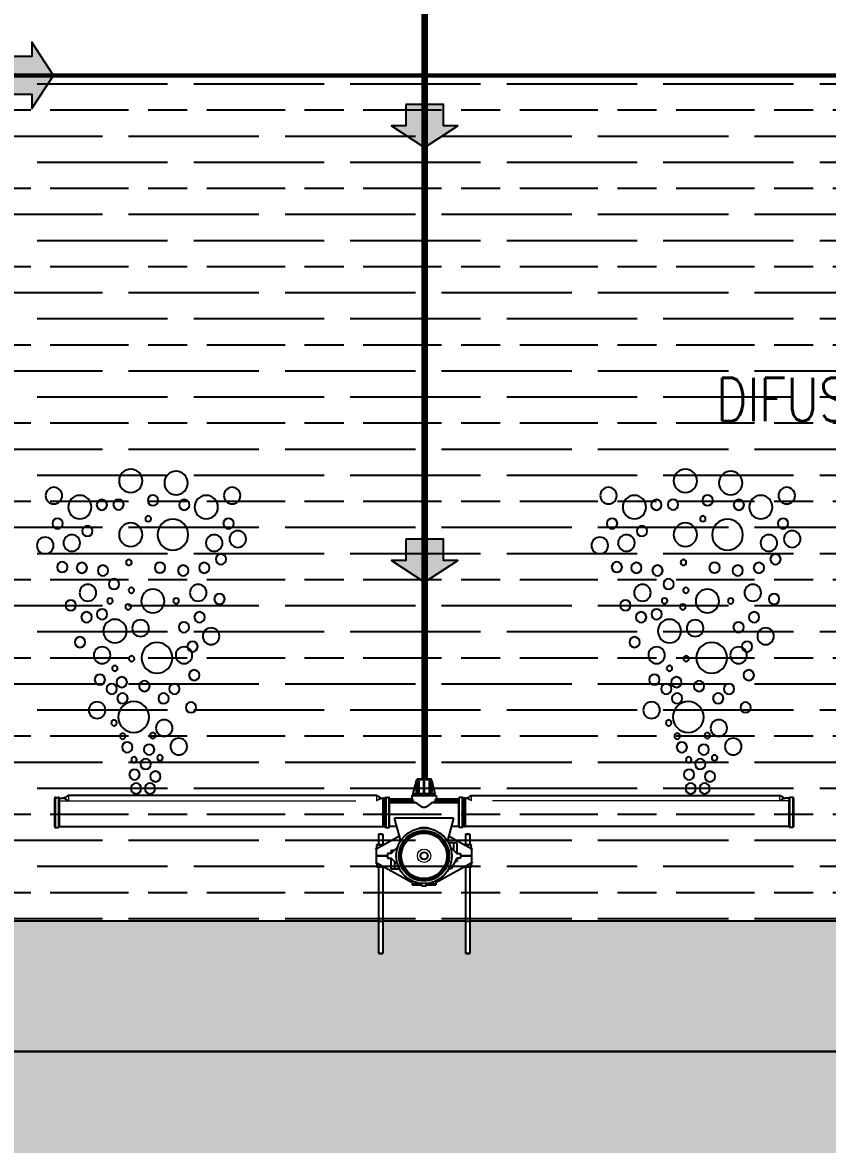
# Model space of a CAD drawing. Header units: millimetres. Extents: x 6561.5 to 6624.8, y 613.4 to 641.4.
# Drawn here: x 6611.604 to 6613.456, y 617.925 to 620.507 of the extents above; entities that cross this region are included whole.
import ezdxf

# ---------------------------------------------------------------- set-up
doc = ezdxf.new("R2010")
doc.units = ezdxf.units.MM
doc.linetypes.add('HIDDEN', pattern=[0.375, 0.25, -0.125])
for name, color, linetype in [('01-Dimensiones', 6, 'Continuous'), ('01-HATCH', 8, 'Continuous'), ('HATCH', 7, 'Continuous'), ('HATCH AMBIENTE', 70, 'Continuous'), ('INSTALACION HIDROSANITARIA', 2, 'Continuous'), ('SectionCutEdges', 7, 'Continuous')]:
    doc.layers.add(name, color=color, linetype=linetype)
for name, color, linetype, lineweight in [('01-Textos', 4, 'Continuous', 25), ('MD_Visible', 7, 'Continuous', 25), ('MD_Visible Narrow', 252, 'Continuous', 9)]:
    doc.layers.add(name, color=color, linetype=linetype, lineweight=lineweight)
doc.styles.add('Tex40', font='romans.shx', dxfattribs={"width": 0.8, "height": 0.08})

# ---------------------------------------------------------------- blocks, each defined once
blk = doc.blocks.new('A$C3ce70470')
at = {"color": 114}
for centre, radius in [((0.1824, 0.8101), 0.0305), ((0.3006, 0.8157), 0.0305), ((0.0362, 0.7772), 0.0217), ((0.501, 0.7772), 0.0217), ((0.1038, 0.7472), 0.0305), ((0.1611, 0.7531), 0.0136), ((0.2427, 0.7648), 0.0136), ((0.3326, 0.7538), 0.0136), ((0.3761, 0.7531), 0.0136), ((0.4334, 0.7472), 0.0305), ((0.0457, 0.7043), 0.0136), ((0.1908, 0.6753), 0.0402), ((0.255, 0.717), 0.00734), ((0.3006, 0.6753), 0.0305), ((0.4915, 0.7043), 0.0136), ((0.0217, 0.664), 0.0217), ((0.0828, 0.6536), 0.0217), ((0.4137, 0.6848), 0.0136), ((0.4543, 0.6536), 0.0217), ((0.5237, 0.6471), 0.0217), ((0.0655, 0.6111), 0.0136), ((0.1089, 0.5888), 0.0136), ((0.1639, 0.5818), 0.0136), ((0.2245, 0.5893), 0.0136), ((0.3055, 0.6029), 0.00734), ((0.3732, 0.5818), 0.0136), ((0.4282, 0.5888), 0.0136), ((0.4792, 0.5908), 0.0136), ((0.3443, 0.5465), 0.0136), ((0.1247, 0.5238), 0.0217), ((0.243, 0.5023), 0.0305), ((0.2991, 0.5302), 0.00734), ((0.4125, 0.5238), 0.0217), ((0.0693, 0.5076), 0.0136), ((0.1823, 0.5024), 0.00734), ((0.3549, 0.5024), 0.00734), ((0.457, 0.4911), 0.0136), ((0.1213, 0.4601), 0.0136), ((0.3073, 0.4868), 0.00734), ((0.3755, 0.4679), 0.0136), ((0.4159, 0.4601), 0.0136), ((0.1619, 0.4339), 0.0136), ((0.2751, 0.4315), 0.0217), ((0.342, 0.4239), 0.0305), ((0.0912, 0.4106), 0.0217), ((0.1396, 0.3835), 0.0136), ((0.1618, 0.361), 0.0217), ((0.2321, 0.3542), 0.0402), ((0.3754, 0.361), 0.0217), ((0.433, 0.3951), 0.0136), ((0.2984, 0.352), 0.00734), ((0.1352, 0.309), 0.0136), ((0.3421, 0.3268), 0.00734), ((0.2649, 0.2804), 0.0136), ((0.324, 0.2907), 0.0136), ((0.3812, 0.2972), 0.0136), ((0.1868, 0.2732), 0.0136), ((0.3503, 0.2732), 0.0136), ((0.1435, 0.2249), 0.0136), ((0.215, 0.2485), 0.0136), ((0.293, 0.1997), 0.0402), ((0.3221, 0.2485), 0.0136), ((0.3885, 0.2177), 0.0217), ((0.2133, 0.1711), 0.0217), ((0.3442, 0.1845), 0.00734), ((0.2431, 0.1515), 0.00734), ((0.3217, 0.1497), 0.00734), ((0.1756, 0.1229), 0.0217), ((0.2527, 0.1148), 0.0136), ((0.3098, 0.1211), 0.0136), ((0.2245, 0.0938), 0.00734), ((0.2617, 0.0771), 0.0136), ((0.2921, 0.0884), 0.00734), ((0.2909, 0.0498), 0.0136), ((0.2364, 0.0448), 0.0136), ((0.2505, 0.0136), 0.0136), ((0.2867, 0.0136), 0.0136)]:
    blk.add_circle(centre, radius, dxfattribs=at)
blk = doc.blocks.new('AR®+MG®2000-LV')
blk.add_wipeout([(1149.3, 140.3), (1961.8, 146.1), (1974.2, 181.9), (2021.4, 182.7), (2033.3, 141.3), (2848.6, 140.8), (2848.6, 62.1), (2108.6, 63.2), (2108.5, 27.4), (2110.7, 27.3), (2110.2, -26.1), (2104.9, -25.8), (2105.2, -227.8), (2093.4, -225.9), (2092, -27.5), (2025.4, -69.9), (1971.9, -68.7), (1905.6, -26.9), (1904.5, -227.1), (1893.1, -226.3), (1893.3, -27.6), (1889.3, -27.1), (1888.1, -19.7), (1885.8, -15.1), (1888.6, 25.6), (1892.5, 26.2), (1892.5, 51.7), (1904, 50.8), (1906.6, 35.5), (1906.1, 26.7), (1940.4, 45.5), (1934.6, 67), (1921.3, 67.1), (1919.8, 64.3), (1905.7, 64.9), (1898.1, 66.5), (1149.1, 63.7)])
at = {"layer": 'MD_Visible', "extrusion": (0, 1, 0)}
for p, q in [((1981.5, 171.7), (1974, 143.6)), ((1980.6, 143.6), (1985.9, 171.7)), ((1981.5, 171.6), (1981.5, 174.5)), ((1981.5, 171.7), (1981.5, 148.3)), ((1987.4, 171.7), (1982, 143.6)), ((1983.5, 176.5), (2014.5, 176.5)), ((1987.4, 171.7), (1987.4, 143.5)), ((1988.7, 176.5), (1988.7, 176.6)), ((1988.7, 176.6), (1988.7, 176.6)), ((1988.9, 176.6), (1988.7, 176.6)), ((1988.9, 176.5), (1988.9, 176.6)), ((2009.1, 176.6), (1988.9, 176.6)), ((1998, 143.6), (1998, 171.7)), ((2000, 171.7), (2000, 143.6)), ((2009.1, 176.5), (2009.1, 176.6)), ((2009.3, 176.5), (2009.3, 176.6)), ((2016, 143.6), (2010.6, 171.7)), ((2010.6, 143.5), (2010.6, 171.7)), ((2012.1, 171.7), (2017.4, 143.6)), ((2016.5, 171.6), (2016.5, 174.5)), ((2024, 143.6), (2016.5, 171.7)), ((2016.5, 148.3), (2016.5, 171.7)), ((1149.4, 133), (1149.4, 67)), ((1150.9, 134.5), (1156.9, 134.5)), ((1159.4, 133.5), (1158.4, 134.1)), ((1159.4, 66.5), (1159.4, 133.5)), ((1159.4, 132.5), (1167.6, 132.5)), ((1178.4, 137.8), (1173.2, 134.2)), ((1889.8, 138.5), (1180.7, 138.5)), ((1892, 137.8), (1897.2, 134.2)), ((1902.9, 132.5), (1903, 132.5)), ((1907.2, 132.5), (1909, 132.5)), ((1909, 133.5), (1910, 134.1)), ((1909, 66.5), (1909, 133.5)), ((1911.5, 134.5), (1917.5, 134.5)), ((1919, 67), (1919, 133)), ((1970.6, 131.5), (1919, 131.5)), ((1971, 138.5), (1970.6, 131.5)), ((2027, 138.5), (1971, 138.5)), ((1974, 143.6), (1974, 143.5)), ((1974, 143.6), (1974, 143.5)), ((1974, 138.5), (1974, 143.5)), ((1980.6, 143.5), (1974, 143.5)), ((1980.6, 143.5), (1980.6, 143.6)), ((1982, 143.6), (1982, 143.5)), ((1998, 143.5), (1982, 143.5)), ((1998, 143.5), (1998, 143.6)), ((2000, 143.6), (2000, 143.5)), ((2016, 143.5), (2000, 143.5)), ((2016, 143.5), (2016, 143.6)), ((2017.4, 143.6), (2017.4, 143.5)), ((2024, 143.5), (2017.4, 143.5)), ((2024, 143.5), (2024, 143.6)), ((2024, 143.5), (2024, 143.6)), ((2024, 138.5), (2024, 143.5)), ((2027, 138.5), (2027.4, 131.5)), ((2079, 131.5), (2027.4, 131.5)), ((2079, 133), (2079, 67)), ((2086.5, 134.5), (2080.5, 134.5)), ((2089, 133.5), (2088, 134.1)), ((2089, 133.5), (2089, 66.5)), ((2090.8, 132.5), (2089, 132.5)), ((2095.1, 132.5), (2095, 132.5)), ((2106, 137.8), (2100.8, 134.2)), ((2108.2, 138.5), (2817.3, 138.5)), ((2819.6, 137.8), (2824.8, 134.2)), ((2838.6, 132.5), (2830.4, 132.5)), ((2838.6, 133.5), (2839.6, 134.1)), ((2838.6, 133.5), (2838.6, 66.5)), ((2847.1, 134.5), (2841.1, 134.5)), ((2848.6, 67), (2848.6, 133)), ((1973.9, 128.5), (1919, 128.5)), ((1919, 125.7), (1973.7, 125.7)), ((1919, 122), (1979, 122)), ((1979, 123.8), (1979, 122)), ((2019, 122), (2019, 123.8)), ((2019, 122), (2079, 122)), ((2079, 128.5), (2024.1, 128.5)), ((2024.3, 125.7), (2079, 125.7)), ((1931.3, 86.6), (1945.2, 34.7)), ((1931.3, 86.6), (2066.7, 86.6)), ((2052.8, 34.7), (2066.7, 86.6)), ((1150.9, 65.5), (1156.9, 65.5)), ((1159.4, 66.5), (1158.4, 65.9)), ((1159.4, 67.5), (1903, 67.5)), ((1907.2, 67.5), (1909, 67.5)), ((1909, 66.5), (1910, 65.9)), ((1911.5, 65.5), (1917.5, 65.5)), ((1936.2, 68.5), (1919, 68.5)), ((1987.9, 63), (1987.9, 63.5)), ((1990.3, 63.4), (1990.3, 63.9)), ((1990.5, 63.4), (1990.5, 63.9)), ((1990.9, 63.5), (1990.9, 64)), ((1992.4, 63.7), (1992.4, 64.2)), ((1992.7, 63.7), (1992.7, 64.2)), ((1993.1, 63.7), (1993.1, 64.2)), ((1993.5, 63.8), (1993.5, 64.3)), ((1994.9, 63.9), (1994.9, 64.4)), ((1995.3, 63.9), (1995.3, 64.4)), ((1995.8, 63.9), (1995.8, 64.4)), ((1996.3, 63.9), (1996.3, 64.4)), ((1998.5, 64), (1998.5, 64.5)), ((1998.7, 64.5), (1998.7, 64.5)), ((1998.9, 64), (1998.9, 64.5)), ((1999.1, 64), (1999.1, 64.5)), ((1999.3, 64.5), (1999.3, 64.5)), ((2000.4, 64), (2000.4, 64.5)), ((2001, 64), (2001, 64.5)), ((2001.7, 63.9), (2001.7, 64.4)), ((2001.9, 63.9), (2001.9, 64.4)), ((2004.2, 63.8), (2004.2, 64.3)), ((2004.5, 63.8), (2004.5, 64.3)), ((2004.8, 63.7), (2004.8, 64.2)), ((2007.1, 63.5), (2007.1, 64)), ((2007.4, 63.4), (2007.4, 63.9)), ((2007.8, 63.4), (2007.8, 63.9)), ((2009.2, 63.2), (2009.2, 63.7)), ((2010.1, 63), (2010.1, 63.5)), ((2079, 68.5), (2061.8, 68.5)), ((2086.5, 65.5), (2080.5, 65.5)), ((2089, 66.5), (2088, 65.9)), ((2090.8, 67.5), (2089, 67.5)), ((2838.6, 67.5), (2095, 67.5)), ((2838.6, 66.5), (2839.6, 65.9)), ((2847.1, 65.5), (2841.1, 65.5)), ((1888.8, 15), (1942.5, 45.1)), ((1894.8, 50), (1894, 49.6)), ((1894, 49.6), (1894, 25)), ((1904, 49.6), (1894, 49.6)), ((1894.8, 50), (1903.2, 50)), ((1903.2, 50), (1904, 49.6)), ((1904, 49.6), (1904, 25)), ((1923.5, 30), (1931.5, 30)), ((1923.5, 30), (1923.5, 5)), ((1931.5, 30), (1942.5, 30)), ((1931.5, 30), (1931.5, 13.2)), ((2055.5, 45.1), (2109.3, 15)), ((2094.8, 50), (2094, 49.6)), ((2094, 49.6), (2094, 25)), ((2104, 49.6), (2094, 49.6)), ((2094.8, 50), (2103.2, 50)), ((2103.2, 50), (2104, 49.6)), ((2104, 49.6), (2104, 25)), ((1888, 15), (1888, 17)), ((1888, 17), (1892.3, 17)), ((1888.8, 15), (1888, 15)), ((1888.8, 0), (1888.8, 15)), ((1888.8, 0), (1915, 0)), ((1888.8, -15), (1888.8, 0)), ((1915, 0), (1888.8, 0)), ((1890.5, 25), (1894.8, 25)), ((1890.5, 17.8), (1890.5, 24.2)), ((1894.8, 25), (1903.3, 25)), ((1899, 20.7), (1899, 24.2)), ((1903.3, 25), (1906.6, 25)), ((1915, 5), (1915, -5)), ((1923.5, 5), (1915, 5)), ((1938.2, 20), (1923.5, 5)), ((2074.5, 5), (2059.8, 20)), ((2067.6, 12), (2075, 12)), ((2074.5, 5), (2083, 5)), ((2075, 5), (2075, 12)), ((2083, 5), (2083, -5)), ((2083, 0), (2109.3, 0)), ((2109.3, 0), (2083, 0)), ((2091.4, 25), (2094.8, 25)), ((2094.8, 25), (2103.3, 25)), ((2099, 20.7), (2099, 24.2)), ((2103.3, 25), (2107.5, 25)), ((2105.7, 17), (2110, 17)), ((2107.5, 17.8), (2107.5, 24.2)), ((2109.3, 15), (2109.3, 0)), ((2110, 15), (2109.3, 15)), ((2109.3, 0), (2109.3, -15)), ((2110, 15), (2110, 17)), ((1888, -15), (1888, -17)), ((1888, -15), (1888.8, -15)), ((1892.3, -17), (1888, -17)), ((1966.2, -58.4), (1888.8, -15)), ((1890.5, -17.8), (1890.5, -24.2)), ((1894.8, -25), (1890.5, -25)), ((1894, -25), (1894, -224.5)), ((1903.3, -25), (1894.8, -25)), ((1899, -20.7), (1899, -24.2)), ((1906.6, -25), (1903.3, -25)), ((1904, -25), (1904, -224.5)), ((1915, -5), (1923.5, -5)), ((1923, -5), (1923, -12)), ((1927.1, -12), (1923, -12)), ((1923.5, -5), (1936.5, -30)), ((2109.3, -15), (2031.8, -58.4)), ((2059.8, -20), (2074.5, -5)), ((2066.5, -30), (2066.5, -13.2)), ((2083, -5), (2074.5, -5)), ((2074.5, -30), (2074.5, -5)), ((2094.8, -25), (2091.4, -25)), ((2094, -25), (2094, -224.5)), ((2103.3, -25), (2094.8, -25)), ((2099, -20.7), (2099, -24.2)), ((2107.5, -25), (2103.3, -25)), ((2104, -25), (2104, -224.5)), ((2110, -17), (2105.7, -17)), ((2107.5, -17.8), (2107.5, -24.2)), ((2109.3, -15), (2110, -15)), ((2110, -15), (2110, -17)), ((1936.5, -30), (1942.5, -30)), ((2066.5, -30), (2055.5, -30)), ((2074.5, -30), (2066.5, -30)), ((1971.9, -61.3), (1971.9, -67)), ((1976.1, -67), (1971.9, -67)), ((1976.1, -63), (1976.1, -67)), ((1994, -67), (1976.1, -67)), ((1994, -70), (1994, -63.8)), ((1994, -70), (2004, -70)), ((2004, -70), (2004, -63.8)), ((2021.9, -67), (2004, -67)), ((2021.9, -63), (2021.9, -67)), ((2026.1, -67), (2021.9, -67)), ((2026.1, -61.3), (2026.1, -67)), ((1904, -150), (1894, -150)), ((2104, -150), (2094, -150)), ((1894.8, -225), (1894, -224.5)), ((1894, -224.5), (1904, -224.5)), ((1903.2, -225), (1894.8, -225)), ((1903.2, -225), (1904, -224.5)), ((2094.8, -225), (2094, -224.5)), ((2094, -224.5), (2104, -224.5)), ((2103.2, -225), (2094.8, -225)), ((2103.2, -225), (2104, -224.5))]:
    blk.add_line(p, q, dxfattribs=at)
at = {"layer": 'MD_Visible', "extrusion": (2.22045e-16, 0, -1)}
for radius in [64, 58, 57, 52.5, 8.5]:
    blk.add_circle((-1999, 0), radius, dxfattribs=at)
for centre, radius, start, end in [((-1983.5, 174.5), 2, 0, 90), ((-2014.5, 174.5), 2, 90, 180), ((-1150.9, 133), 1.5, 0, 90), ((-1156.9, 131.5), 3, 90, 120), ((-1167.6, 142.5), 10, 235.6988, 270), ((-1180.7, 134.5), 4, 55.6988, 90), ((-1889.8, 134.5), 4, 90, 124.3012), ((-1903, 135.5), 3, 243.0674, 270), ((-1905.1, 131.4), 1.61, 63.0674, 116.9326), ((-1907.2, 135.5), 3, 270, 296.9326), ((-1911.5, 131.5), 3, 60, 90), ((-1917.5, 133), 1.5, 90, 180), ((-2080.5, 133), 1.5, 0, 90), ((-2086.5, 131.5), 3, 90, 120), ((-2090.8, 135.5), 3, 243.0674, 270), ((-2092.9, 131.4), 1.61, 63.0674, 116.9326), ((-2095, 135.5), 3, 270, 296.9326), ((-2095.1, 142.5), 10, 235.6988, 270), ((-2108.2, 134.5), 4, 55.6988, 90), ((-2817.3, 134.5), 4, 90, 124.3012), ((-2841.1, 131.5), 3, 60, 90), ((-2847.1, 133), 1.5, 90, 180), ((-1150.9, 67), 1.5, 270, 0), ((-1156.9, 68.5), 3, 240, 270), ((-1903, 64.5), 3, 90, 116.9326), ((-1905.1, 68.6), 1.61, 243.0674, 296.9326), ((-1907.2, 64.5), 3, 63.0674, 90), ((-1911.5, 68.5), 3, 270, 300), ((-1917.5, 67), 1.5, 180, 270), ((-1999, 0), 64.5, 82.4505, 82.782), ((-1999, 0), 64.5, 82.782, 84.0879), ((-1999, 0), 64.5, 84.0879, 84.4183), ((-1999, 0), 64.5, 84.7622, 85.0922), ((-1999, 0), 64.5, 85.0922, 86.3932), ((-1999, 0), 64.5, 86.3932, 86.7225), ((-1999, 0), 64.5, 87.1227, 87.6064), ((-1999, 0), 64.5, 89.5769, 89.876), ((-1999, 0), 64.5, 90.0507, 91.2279), ((-1999, 0), 64.5, 91.7419, 92.4327), ((-1999, 0), 64.5, 92.4327, 92.5325), ((-1999, 0), 64.5, 94.8707, 95.1758), ((-1999, 0), 64.5, 97.2206, 97.525), ((-1999, 0), 64.5, 97.837, 99.0732), ((-2080.5, 67), 1.5, 270, 0), ((-2086.5, 68.5), 3, 240, 270), ((-2090.8, 64.5), 3, 90, 116.9326), ((-2092.9, 68.6), 1.61, 243.0674, 296.9326), ((-2095, 64.5), 3, 63.0674, 90), ((-2841.1, 68.5), 3, 270, 300), ((-2847.1, 67), 1.5, 180, 270), ((-1999, 0), 67, 293.8783, 299.2771), ((-1999, 0), 67, 274.2798, 289.9666), ((-1999, 0), 67, 250.0334, 265.7202), ((-1999, 0), 67, 240.7229, 246.1217)]:
    blk.add_arc(centre, radius, start, end, dxfattribs=at)
at = {"layer": 'MD_Visible'}
for centre in [(1902.9, 142.5), (2830.4, 142.5)]:
    blk.add_arc(centre, 10, 235.6988, 270, dxfattribs=at)
for major_axis, ratio, start_param, end_param in [((-12.8, -65.6), 0.181866, 6.261507, 6.375855), ((0, -65.6), 0.266667, 6.226011, 6.340359), ((-12.8, 65.6), 0.181866, 3.048923, 3.163271), ((18.3, 93.7), 0.181866, 3.137078, 3.217099), ((0, 93.8), 0.266667, 3.101582, 3.181603), ((-18.3, 93.7), 0.181866, 3.066086, 3.146108)]:
    blk.add_ellipse((1999, 237.2), major_axis=major_axis, ratio=ratio, start_param=start_param, end_param=end_param, dxfattribs=at)
at = {"layer": 'MD_Visible', "extrusion": (2.22045e-16, 0, -1)}
blk.add_ellipse((1999, 0), major_axis=(-64.5, 0), ratio=1, start_param=1.592227, end_param=1.601199, dxfattribs=at)
at = {"layer": 'MD_Visible'}
for points, knots in [([(2009.1, 176.6), (2009.1, 176.6), (2009.2, 176.6), (2009.3, 176.6), (2009.3, 176.6), (2009.3, 176.6)], [1.825807, 1.825807, 1.825807, 1.825807, 2, 3, 3.44053, 3.44053, 3.44053, 3.44053]), ([(1970.6, 131.5), (1970.6, 131.5), (1970.7, 131.5), (1970.9, 131.3), (1971, 131.1), (1971.4, 130.8), (1971.7, 130.5), (1972.2, 130), (1972.6, 129.7), (1973.2, 129.1), (1973.5, 128.8), (1973.9, 128.5)], [149.948227, 149.948227, 149.948227, 149.948227, 152.865531, 152.865531, 155.782836, 155.782836, 158.70014, 158.70014, 161.617445, 161.617445, 163.955098, 163.955098, 163.955098, 163.955098]), ([(2024.1, 128.5), (2024.5, 128.8), (2024.8, 129.1), (2025.5, 129.7), (2025.8, 130), (2026.4, 130.5), (2026.6, 130.8), (2027, 131.1), (2027.1, 131.3), (2027.3, 131.5), (2027.4, 131.5), (2027.4, 131.5)], [35.975871, 35.975871, 35.975871, 35.975871, 38.313524, 38.313524, 41.230828, 41.230828, 44.148133, 44.148133, 47.065438, 47.065438, 49.982742, 49.982742, 49.982742, 49.982742]), ([(1973.7, 125.7), (1974, 125.3), (1974.4, 125), (1975.2, 124.1), (1975.8, 123.5), (1976.6, 122.6), (1976.9, 122.3), (1977.1, 122)], [40.664894, 40.664894, 40.664894, 40.664894, 42.883621, 42.883621, 46.182361, 46.182361, 47.689612, 47.689612, 47.689612, 47.689612]), ([(1979, 123.8), (1979.6, 123.2), (1980.2, 122.7), (1981.6, 121.5), (1982.3, 120.9), (1983.8, 119.5), (1984.6, 118.9), (1986.2, 117.6), (1987.1, 116.9), (1988.7, 115.7), (1989.6, 115.1), (1991.3, 113.9), (1992.2, 113.4), (1993.5, 112.7), (1994, 112.5), (1994.9, 112.1), (1995.4, 111.9), (1996.4, 111.6), (1996.9, 111.5), (1997.9, 111.3), (1998.4, 111.3), (1999, 111.3), (1999.6, 111.3), (2000.1, 111.3), (2001.1, 111.5), (2001.6, 111.6), (2002.6, 111.9), (2003.1, 112.1), (2004, 112.5), (2004.5, 112.7), (2005.8, 113.4), (2006.7, 113.9), (2008.4, 115.1), (2009.3, 115.7), (2010.9, 116.9), (2011.8, 117.6), (2013.4, 118.9), (2014.2, 119.5), (2015.7, 120.9), (2016.4, 121.5), (2017.8, 122.7), (2018.4, 123.2), (2019, 123.8)], [173.632806, 173.632806, 173.632806, 173.632806, 176.617201, 176.617201, 179.94774, 179.94774, 183.278278, 183.278278, 186.608816, 186.608816, 189.939354, 189.939354, 193.269892, 193.269892, 194.935161, 194.935161, 196.600431, 196.600431, 198.2657, 198.2657, 199.930969, 199.930969, 199.930969, 201.596238, 201.596238, 203.261507, 203.261507, 204.926776, 204.926776, 206.592045, 206.592045, 209.922583, 209.922583, 213.253122, 213.253122, 216.58366, 216.58366, 219.914198, 219.914198, 223.244736, 223.244736, 226.229131, 226.229131, 226.229131, 226.229131]), ([(2020.9, 122), (2021.1, 122.3), (2021.4, 122.6), (2022.2, 123.5), (2022.8, 124.1), (2023.6, 125), (2024, 125.3), (2024.3, 125.7)], [5.090229, 5.090229, 5.090229, 5.090229, 6.59748, 6.59748, 9.89622, 9.89622, 12.114947, 12.114947, 12.114947, 12.114947]), ([(1987.9, 63.5), (1987.9, 63.5), (1987.9, 63.5), (1988, 63.6), (1988, 63.6), (1988.2, 63.6), (1988.3, 63.6), (1988.5, 63.6), (1988.5, 63.6), (1988.8, 63.7), (1988.9, 63.7), (1989.1, 63.7), (1989.1, 63.7), (1989.2, 63.7), (1989.2, 63.8), (1989.4, 63.8), (1989.5, 63.8), (1989.6, 63.8), (1989.7, 63.8), (1989.9, 63.9), (1990, 63.9), (1990.1, 63.9), (1990.2, 63.9), (1990.3, 63.9), (1990.3, 63.9), (1990.3, 63.9)], [-2.863832, -2.863832, -2.863832, -2.863832, -2.823461, -2.823461, -2.686301, -2.686301, -2.598518, -2.598518, -2.532324, -2.532324, -2.444091, -2.444091, -2.398917, -2.398917, -2.26407, -2.26407, -2.070171, -2.070171, -1.611931, -1.611931, -1.162555, -1.162555, -0.882415, -0.882415, -0.801856, -0.801856, -0.801856, -0.801856]), ([(1992.7, 64.2), (1992.8, 64.2), (1992.9, 64.2), (1993, 64.2), (1993.1, 64.2), (1993.1, 64.2)], [9.9690804, 9.9690804, 9.9690804, 9.9690804, 10.2292053, 10.2292053, 10.4149005, 10.4149005, 10.4149005, 10.4149005]), ([(1996.3, 64.4), (1996.3, 64.4), (1996.3, 64.4), (1996.4, 64.4), (1996.4, 64.4), (1996.4, 64.4)], [0, 0, 0, 0, 0.6597247, 0.6597247, 0.7057023, 0.7057023, 0.7057023, 0.7057023]), ([(1996.4, 64.4), (1996.4, 64.4), (1996.4, 64.4), (1996.5, 64.5), (1996.6, 64.5), (1996.7, 64.5)], [0.2989919, 0.2989919, 0.2989919, 0.2989919, 0.5590141, 0.5590141, 1.0409454, 1.0409454, 1.0409454, 1.0409454]), ([(1996.7, 64.5), (1996.7, 64.5), (1996.8, 64.5), (1996.8, 64.5), (1996.9, 64.5), (1997.1, 64.5), (1997.2, 64.5), (1997.3, 64.5)], [0.6231955, 0.6231955, 0.6231955, 0.6231955, 0.6692612, 0.6692612, 1.0040471, 1.0040471, 1.2353316, 1.2353316, 1.2353316, 1.2353316]), ([(1997.3, 64.5), (1997.4, 64.5), (1997.5, 64.5), (1997.7, 64.5), (1997.8, 64.5), (1998, 64.5), (1998.1, 64.5), (1998.1, 64.5)], [3.1708378, 3.1708378, 3.1708378, 3.1708378, 3.4364278, 3.4364278, 3.865836, 3.865836, 3.9864155, 3.9864155, 3.9864155, 3.9864155]), ([(1998.1, 64.5), (1998.2, 64.5), (1998.2, 64.5), (1998.4, 64.5), (1998.4, 64.5), (1998.5, 64.5)], [1.7771509, 1.7771509, 1.7771509, 1.7771509, 1.9148911, 1.9148911, 2.2147803, 2.2147803, 2.2147803, 2.2147803]), ([(1998.9, 64.5), (1998.9, 64.5), (1999, 64.5), (1999, 64.5), (1999, 64.5), (1999.1, 64.5)], [12.7352989, 12.7352989, 12.7352989, 12.7352989, 12.8745211, 12.8745211, 12.9315592, 12.9315592, 12.9315592, 12.9315592]), ([(2001.9, 64.4), (2001.9, 64.4), (2001.9, 64.4), (2001.9, 64.4), (2002, 64.4), (2002.2, 64.4), (2002.3, 64.4), (2002.4, 64.4), (2002.4, 64.4), (2002.5, 64.4), (2002.6, 64.4), (2002.9, 64.4), (2002.9, 64.4), (2003, 64.4), (2003.1, 64.4), (2003.1, 64.4), (2003.2, 64.4), (2003.4, 64.3), (2003.5, 64.3), (2003.6, 64.3), (2003.7, 64.3), (2003.9, 64.3), (2004, 64.3), (2004.1, 64.3), (2004.2, 64.3), (2004.2, 64.3), (2004.2, 64.3), (2004.2, 64.3)], [-3.196595, -3.196595, -3.196595, -3.196595, -2.885265, -2.885265, -2.432515, -2.432515, -2.201976, -2.201976, -2.125564, -2.125564, -2.049306, -2.049306, -2.029419, -2.029419, -2.004821, -2.004821, -1.925486, -1.925486, -1.791603, -1.791603, -1.452467, -1.452467, -1.086792, -1.086792, -0.83752, -0.83752, -0.762725, -0.762725, -0.762725, -0.762725]), ([(2004.9, 64.2), (2004.9, 64.2), (2004.9, 64.2), (2004.9, 64.2), (2005, 64.2), (2005.2, 64.2), (2005.3, 64.2), (2005.4, 64.2), (2005.5, 64.2), (2005.6, 64.2)], [0.155207, 0.155207, 0.155207, 0.155207, 0.322484, 0.322484, 0.644967, 0.644967, 0.968428, 0.968428, 1.176398, 1.176398, 1.176398, 1.176398]), ([(2005.6, 64.2), (2005.7, 64.2), (2005.8, 64.1), (2006, 64.1), (2006.1, 64.1), (2006.3, 64.1)], [3.403001, 3.403001, 3.403001, 3.403001, 3.7372465, 3.7372465, 4.0717077, 4.0717077, 4.0717077, 4.0717077]), ([(2006.3, 64.1), (2006.3, 64.1), (2006.4, 64.1), (2006.5, 64.1), (2006.6, 64), (2006.7, 64)], [1.4745231, 1.4745231, 1.4745231, 1.4745231, 1.6932789, 1.6932789, 1.9136082, 1.9136082, 1.9136082, 1.9136082]), ([(2006.7, 64), (2006.7, 64), (2006.8, 64), (2006.9, 64), (2007, 64), (2007.1, 64), (2007.1, 64), (2007.1, 64)], [2.3563726, 2.3563726, 2.3563726, 2.3563726, 2.5035342, 2.5035342, 2.91901, 2.91901, 3.3344859, 3.3344859, 3.3344859, 3.3344859]), ([(2009.2, 63.7), (2009.3, 63.7), (2009.4, 63.7), (2009.6, 63.6), (2009.7, 63.6), (2009.9, 63.6), (2010, 63.6), (2010, 63.6), (2010, 63.6), (2010, 63.6)], [1.477958, 1.477958, 1.477958, 1.477958, 1.807382, 1.807382, 2.171271, 2.171271, 2.52987, 2.52987, 2.532951, 2.532951, 2.532951, 2.532951])]:
    blk.add_open_spline(points, degree=3, knots=knots, dxfattribs=at)
for points, weights in [([(1973.9, 128.5), (1973.8, 127.1), (1973.7, 125.7)], [1, 1.0000041459, 1]), ([(2024.3, 125.7), (2024.2, 127.1), (2024.1, 128.5)], [1, 1.00000414571, 1]), ([(1890.5, 25), (1890.5, 25), (1890.5, 24.2)], [1, 1.0379548493, 1]), ([(1890.5, 24.2), (1892.8, 25), (1894.8, 25)], [1, 1.0379548493, 1]), ([(1890.5, 17.8), (1890.5, 17), (1890.5, 17)], [1, 1.0379548493, 1]), ([(1892.7, 17.2), (1891.6, 17.4), (1890.5, 17.8)], [1.01897036721, 1.01861145742, 1]), ([(1894.8, 25), (1896.7, 25), (1899, 24.2)], [1, 1.0379548493, 1]), ([(1899, 24.2), (1901.3, 25), (1903.3, 25)], [1, 1.0379548493, 1]), ([(1903.3, 25), (1904.6, 25), (1906, 24.7)], [1, 1.02525491479, 1.01690091094]), ([(2092, 24.7), (2093.4, 25), (2094.8, 25)], [1.01690091094, 1.02525491479, 1]), ([(2094.8, 25), (2096.7, 25), (2099, 24.2)], [1, 1.0379548493, 1]), ([(2099, 24.2), (2101.3, 25), (2103.3, 25)], [1, 1.0379548493, 1]), ([(2103.3, 25), (2105.2, 25), (2107.5, 24.2)], [1, 1.0379548493, 1]), ([(2107.5, 17.8), (2106.4, 17.4), (2105.3, 17.2)], [1, 1.01861145742, 1.01897036721]), ([(2107.5, 24.2), (2107.5, 25), (2107.5, 25)], [1, 1.0379548493, 1]), ([(2107.5, 17), (2107.5, 17), (2107.5, 17.8)], [1, 1.0379548493, 1]), ([(1890.5, -17), (1890.5, -17), (1890.5, -17.8)], [1, 1.0379548493, 1]), ([(1890.5, -17.8), (1891.6, -17.4), (1892.7, -17.2)], [1, 1.0186114574, 1.01897036721]), ([(1894.8, -25), (1892.8, -25), (1890.5, -24.2)], [1, 1.0379548493, 1]), ([(1890.5, -24.2), (1890.5, -25), (1890.5, -25)], [1, 1.0379548493, 1]), ([(1899, -24.2), (1896.7, -25), (1894.8, -25)], [1, 1.0379548493, 1]), ([(1903.3, -25), (1901.3, -25), (1899, -24.2)], [1, 1.0379548493, 1]), ([(1906, -24.7), (1904.6, -25), (1903.3, -25)], [1.01690091095, 1.02525491477, 1]), ([(2094.8, -25), (2093.4, -25), (2092, -24.7)], [1, 1.02525491477, 1.01690091095]), ([(2099, -24.2), (2096.7, -25), (2094.8, -25)], [1, 1.0379548493, 1]), ([(2103.3, -25), (2101.3, -25), (2099, -24.2)], [1, 1.0379548493, 1]), ([(2107.5, -24.2), (2105.2, -25), (2103.3, -25)], [1, 1.0379548493, 1]), ([(2105.3, -17.2), (2106.4, -17.4), (2107.5, -17.8)], [1.01897036721, 1.0186114574, 1]), ([(2107.5, -17.8), (2107.5, -17), (2107.5, -17)], [1, 1.0379548493, 1]), ([(2107.5, -25), (2107.5, -25), (2107.5, -24.2)], [1, 1.0379548493, 1])]:
    blk.add_rational_spline(points, weights, degree=2, dxfattribs=at)
for points in [[(1990.3, 63.9), (1990.4, 63.9), (1990.4, 63.9), (1990.5, 63.9)], [(1995.3, 64.4), (1995.5, 64.4), (1995.6, 64.4), (1995.8, 64.4)], [(2004.2, 64.3), (2004.3, 64.3), (2004.4, 64.3), (2004.5, 64.3)], [(2004.8, 64.2), (2004.8, 64.2), (2004.8, 64.2), (2004.9, 64.2)], [(2007.4, 63.9), (2007.6, 63.9), (2007.7, 63.9), (2007.8, 63.9)], [(2010, 63.6), (2010.1, 63.5), (2010.1, 63.5), (2010.1, 63.5)]]:
    blk.add_open_spline(points, degree=3, dxfattribs=at)
at = {"layer": 'MD_Visible Narrow', "extrusion": (0, 1, 0)}
for p, q in [((2016.3, 174.5), (1981.7, 174.5)), ((1988.7, 176.5), (1988.7, 176.6)), ((1150.9, 65.9), (1150.9, 134.1)), ((1156.9, 65.9), (1156.9, 134.1)), ((1158.4, 66.3), (1158.4, 133.7)), ((1841.8, 137.8), (1178.4, 137.8)), ((1180.5, 137.8), (1178.4, 137.8)), ((1180.7, 138.5), (1180.7, 137.9)), ((1180.7, 127.4), (1180.7, 137.3)), ((1889.8, 138.5), (1889.8, 137.9)), ((1889.8, 127.4), (1889.8, 137.3)), ((1892, 137.8), (1889.9, 137.8)), ((1903, 67.9), (1903, 132.1)), ((1904.4, 67.6), (1904.4, 132.4)), ((1905.8, 67.6), (1905.8, 132.4)), ((1907.2, 67.9), (1907.2, 132.1)), ((1910, 66.3), (1910, 133.7)), ((1911.5, 65.9), (1911.5, 134.1)), ((1917.5, 65.9), (1917.5, 134.1)), ((2080.5, 134.1), (2080.5, 65.9)), ((2086.5, 134.1), (2086.5, 65.9)), ((2088, 133.7), (2088, 66.3)), ((2090.8, 132.1), (2090.8, 67.9)), ((2092.2, 132.4), (2092.2, 67.6)), ((2093.6, 132.4), (2093.6, 67.6)), ((2095, 132.1), (2095, 67.9)), ((2108.1, 137.8), (2106, 137.8)), ((2108.2, 137.9), (2108.2, 138.5)), ((2108.2, 137.3), (2108.2, 127.4)), ((2156.2, 137.8), (2819.6, 137.8)), ((2817.3, 137.9), (2817.3, 138.5)), ((2817.3, 137.3), (2817.3, 127.4)), ((2819.6, 137.8), (2817.5, 137.8)), ((2839.6, 133.7), (2839.6, 66.3)), ((2841.1, 134.1), (2841.1, 65.9)), ((2847.1, 134.1), (2847.1, 65.9)), ((1159.4, 126.8), (1841.8, 126.8)), ((2838.6, 126.8), (2156.2, 126.8)), ((1996.4, 64), (1996.4, 64.4)), ((1996.7, 64), (1996.7, 64.4)), ((1997.3, 64), (1997.3, 64.5)), ((1998.1, 64), (1998.1, 64.5)), ((2004.9, 63.8), (2004.9, 64.2)), ((2005.6, 63.7), (2005.6, 64.1)), ((2006.3, 63.6), (2006.3, 64.1)), ((2006.7, 63.6), (2006.7, 64)), ((2010, 63.1), (2010, 63.5))]:
    blk.add_line(p, q, dxfattribs=at)
at = {"layer": 'MD_Visible Narrow', "extrusion": (2.22045e-16, 0, -1)}
for radius in [63.5, 55.8, 53.9, 15.4, 7.5]:
    blk.add_circle((-1999, 0), radius, dxfattribs=at)
at = {"layer": 'MD_Visible Narrow'}
for points, knots in [([(1167.6, 132.5), (1167.6, 132.5), (1167.7, 132.4), (1168.2, 132.2), (1168.5, 132.1), (1169.5, 131.7), (1170, 131.4), (1171.3, 130.9), (1172, 130.6), (1173.6, 129.9), (1174.5, 129.5), (1176.3, 128.7), (1177.2, 128.4), (1178.9, 127.6), (1179.8, 127.2), (1180.7, 126.8)], [-29.250316, -29.250316, -29.250316, -29.250316, -25.011394, -25.011394, -20.772481, -20.772481, -16.592399, -16.592399, -12.424378, -12.424378, -7.651276, -7.651276, -3.825635, -3.825635, 0.012627, 0.012627, 0.012627, 0.012627]), ([(1180.7, 126.8), (1180, 127.4), (1179.3, 127.9), (1178.1, 128.8), (1177.5, 129.3), (1176.4, 130.3), (1175.8, 130.8), (1174.9, 131.7), (1174.5, 132.1), (1174, 132.8), (1173.8, 133.2), (1173.4, 133.7), (1173.3, 133.9), (1173.2, 134.2), (1173.2, 134.2), (1173.2, 134.2)], [-0.012627, -0.012627, -0.012627, -0.012627, 3.825635, 3.825635, 7.651276, 7.651276, 12.424378, 12.424378, 16.592399, 16.592399, 20.772481, 20.772481, 25.011394, 25.011394, 29.250316, 29.250316, 29.250316, 29.250316]), ([(1897.2, 134.2), (1897.2, 134.2), (1897.2, 134.2), (1897.1, 133.9), (1897, 133.7), (1896.7, 133.2), (1896.5, 132.8), (1895.9, 132.1), (1895.5, 131.7), (1894.6, 130.8), (1894.1, 130.3), (1892.9, 129.3), (1892.3, 128.8), (1891.1, 127.9), (1890.5, 127.4), (1889.8, 126.8)], [29.2503, 29.2503, 29.2503, 29.2503, 33.489274, 33.489274, 37.72824, 37.72824, 41.908322, 41.908322, 46.074792, 46.074792, 50.848713, 50.848713, 54.674659, 54.674659, 58.513239, 58.513239, 58.513239, 58.513239]), ([(1889.8, 126.8), (1890.7, 127.2), (1891.6, 127.6), (1893.3, 128.4), (1894.1, 128.7), (1895.9, 129.5), (1896.8, 129.9), (1898.4, 130.6), (1899.2, 130.9), (1900.4, 131.4), (1901, 131.7), (1901.9, 132.1), (1902.3, 132.2), (1902.7, 132.4), (1902.9, 132.5), (1902.9, 132.5)], [-58.513239, -58.513239, -58.513239, -58.513239, -54.674659, -54.674659, -50.848713, -50.848713, -46.074792, -46.074792, -41.908322, -41.908322, -37.72824, -37.72824, -33.489274, -33.489274, -29.2503, -29.2503, -29.2503, -29.2503]), ([(2095.1, 132.5), (2095.1, 132.5), (2095.3, 132.4), (2095.8, 132.2), (2096.1, 132.1), (2097, 131.7), (2097.6, 131.4), (2098.9, 130.9), (2099.6, 130.6), (2101.2, 129.9), (2102.1, 129.5), (2103.9, 128.7), (2104.7, 128.4), (2106.5, 127.6), (2107.3, 127.2), (2108.2, 126.8)], [-29.2503, -29.2503, -29.2503, -29.2503, -25.011326, -25.011326, -20.77236, -20.77236, -16.592278, -16.592278, -12.425808, -12.425808, -7.651887, -7.651887, -3.82594, -3.82594, 0.012639, 0.012639, 0.012639, 0.012639]), ([(2108.2, 126.8), (2107.6, 127.4), (2106.9, 127.9), (2105.7, 128.8), (2105.1, 129.3), (2103.9, 130.3), (2103.4, 130.8), (2102.5, 131.7), (2102.1, 132.1), (2101.5, 132.8), (2101.3, 133.2), (2101, 133.7), (2100.9, 133.9), (2100.8, 134.2), (2100.8, 134.2), (2100.8, 134.2)], [-0.012639, -0.012639, -0.012639, -0.012639, 3.82594, 3.82594, 7.651887, 7.651887, 12.425808, 12.425808, 16.592278, 16.592278, 20.77236, 20.77236, 25.011326, 25.011326, 29.2503, 29.2503, 29.2503, 29.2503]), ([(2824.8, 134.2), (2824.8, 134.2), (2824.8, 134.2), (2824.7, 133.9), (2824.6, 133.7), (2824.2, 133.2), (2824, 132.8), (2823.5, 132.1), (2823.1, 131.7), (2822.2, 130.8), (2821.7, 130.3), (2820.5, 129.3), (2819.9, 128.8), (2818.7, 127.9), (2818, 127.4), (2817.3, 126.8)], [29.250316, 29.250316, 29.250316, 29.250316, 33.489238, 33.489238, 37.728151, 37.728151, 41.908233, 41.908233, 46.076254, 46.076254, 50.849355, 50.849355, 54.674996, 54.674996, 58.513258, 58.513258, 58.513258, 58.513258]), ([(2817.3, 126.8), (2818.2, 127.2), (2819.1, 127.6), (2820.8, 128.4), (2821.7, 128.7), (2823.5, 129.5), (2824.4, 129.9), (2826, 130.6), (2826.7, 130.9), (2828, 131.4), (2828.5, 131.7), (2829.5, 132.1), (2829.8, 132.2), (2830.3, 132.4), (2830.4, 132.5), (2830.4, 132.5)], [-58.513258, -58.513258, -58.513258, -58.513258, -54.674996, -54.674996, -50.849355, -50.849355, -46.076254, -46.076254, -41.908233, -41.908233, -37.728151, -37.728151, -33.489238, -33.489238, -29.250316, -29.250316, -29.250316, -29.250316])]:
    blk.add_open_spline(points, degree=3, knots=knots, dxfattribs=at)
at = {"layer": '01-Dimensiones', "xscale": 882.3138176212418, "yscale": 882.3138176212418, "zscale": 882.3138176212418}
for p in [(1132.7, 143), (2408.5, 143)]:
    blk.add_blockref('A$C3ce70470', p, dxfattribs=at)
blk = doc.blocks.new('DIRECCION DEL PROCESO')
at = {"layer": 'HATCH', "lineweight": 0}
blk.add_hatch(color=132, dxfattribs=at).paths.add_polyline_path([(0.163, 0.1422), (0.163, 0.2516), (0, 0), (0.163, -0.2516), (0.163, -0.1422), (0.3261, -0.1422), (0.3261, 0.1422)])
at = {"layer": 'INSTALACION HIDROSANITARIA', "color": 2}
blk.add_lwpolyline([(0.3261, 0.1422), (0.163, 0.1422), (0.163, 0.2516), (0, 0), (0.163, -0.2516), (0.163, -0.1422), (0.3261, -0.1422)], close=True, dxfattribs=at)
blk = doc.blocks.new('*U414')
at = {"layer": 'HATCH AMBIENTE', "color": 253, "xscale": -0.3035172526489677, "yscale": 0.3035172526489677, "zscale": 0.3035172526489677}
blk.add_blockref('DIRECCION DEL PROCESO', (0.0495, 0), dxfattribs=at)
blk = doc.blocks.new('*U415')
at = {"layer": '01-Dimensiones', "color": 0, "linetype": 'ByBlock', "lineweight": -2, "transparency": 16777216}
blk.add_blockref('*U414', (0, 0), dxfattribs=at)
blk = doc.blocks.new('*U361')
at = {"layer": '01-Dimensiones'}
blk.add_blockref('*U415', (0, 0), dxfattribs=at)
blk = doc.blocks.new('*U362')
at = {"color": 0, "linetype": 'ByBlock', "lineweight": -2, "transparency": 16777216}
for p in [(2, 0), (3, 0)]:
    blk.add_blockref('*U361', p, dxfattribs=at)

msp = doc.modelspace()

# ---------------------------------------------------------------- hatches: boundary and pattern name
at = {"layer": '01-HATCH'}
h = msp.add_hatch(dxfattribs=at)
h.set_pattern_fill('AR-CONC', color=256, scale=0.001, angle=180)
h.set_pattern_definition([(230.000002, (6062.88013, 443.35418), (-0.18218467, 0.01593908), [0.01905, -0.20955]), (175.000002, (6062.88013, 443.35418), (0.03524343, -0.191056844), [0.01524, -0.167640584]), (280.451447, (6062.86495, 443.3555), (-0.14694124, -0.17511776), [0.01619001, -0.178090245]), (226.184202, (6062.88013, 443.30338), (-0.27107904, 0.04204232), [0.028575, -0.314325]), (276.63556, (6062.85754, 443.30688), (-0.23740412, -0.24742613), [0.02428502, -0.26713561]), (171.184154, (6062.88013, 443.30338), (-0.23740412, -0.24742613), [0.02285997, -0.25145973]), (201.000002, (6062.85473, 443.31608), (-0.151614395, 0.102265192), [0.01905, -0.20955]), (146.000002, (6062.85473, 443.31608), (-0.06180202, -0.18418797), [0.01524, -0.16764]), (251.451447, (6062.8421, 443.3246), (-0.213416416, -0.08192278), [0.01619001, -0.17808994]), (217.500002, (6062.88013, 443.354176), (-0.0030886, -0.084555039), [0, -0.165608, 0, -0.17018, 0, -0.168275]), (187.500002, (6062.88013, 443.35418), (-0.066819658, -0.100180578), [0, -0.097028, 0, -0.161798, 0, -0.064135]), (147.500002, (6062.93677, 443.354176), (-0.1355905954, 0.0057287385), [0, -0.0635, 0, -0.19812, 0, -0.26289]), (137.500002, (6062.96217, 443.35418), (-0.14812918, -0.025426497), [0, -0.08255, 0, -0.131572, 0, -0.18669])])
edge = h.paths.add_edge_path()
edge.add_line((6609.9768, 618.1395), (6616.9268, 618.1392))
edge.add_line((6616.9268, 618.1392), (6616.9267, 619.3395))
edge.add_line((6616.9267, 619.3395), (6619.6768, 619.3395))
edge.add_line((6619.6768, 619.3395), (6619.6768, 620.9395))
edge.add_line((6619.6768, 620.9395), (6619.4268, 620.9395))
edge.add_line((6619.4268, 620.9395), (6619.4268, 619.6396))
edge.add_line((6619.4268, 619.6396), (6619.0267, 619.6396))
edge.add_line((6619.0267, 619.6396), (6619.0268, 620.9395))
edge.add_line((6619.0268, 620.9395), (6618.9268, 620.9395))
edge.add_line((6618.9268, 620.9395), (6618.9268, 619.6396))
edge.add_line((6618.9268, 619.6396), (6618.1761, 619.6396))
edge.add_line((6618.1761, 619.6396), (6618.1768, 620.9395))
edge.add_line((6618.1768, 620.9395), (6617.9268, 620.9395))
edge.add_line((6617.9268, 620.9395), (6617.9268, 619.6396))
edge.add_line((6617.9268, 619.6396), (6617.6602, 619.6396))
edge.add_line((6617.6602, 619.6396), (6617.6602, 620.7396))
edge.add_line((6617.6602, 620.7396), (6617.5602, 620.7396))
edge.add_line((6617.5602, 620.7396), (6617.5602, 619.6396))
edge.add_line((6617.5602, 619.6396), (6617.2935, 619.6396))
edge.add_line((6617.2935, 619.6396), (6617.2935, 620.7396))
edge.add_line((6617.2935, 620.7396), (6617.1935, 620.7396))
edge.add_line((6617.1935, 620.7396), (6617.1935, 619.6396))
edge.add_line((6617.1935, 619.6396), (6616.9268, 619.6395))
edge.add_line((6616.9268, 619.6395), (6616.9267, 620.9395))
edge.add_line((6616.9267, 620.9395), (6616.6766, 620.9397))
edge.add_line((6616.6766, 620.9397), (6616.6768, 619.8395))
edge.add_line((6616.6768, 619.8395), (6616.4518, 618.4391))
edge.add_line((6616.4518, 618.4391), (6616.0018, 618.4395))
edge.add_line((6616.0018, 618.4395), (6615.7768, 619.8392))
edge.add_line((6615.7768, 619.8392), (6615.7767, 620.9397))
edge.add_line((6615.7767, 620.9397), (6615.5268, 620.9397))
edge.add_line((6615.5268, 620.9397), (6615.5266, 618.4395))
edge.add_line((6615.5266, 618.4395), (6611.5268, 618.4395))
edge.add_line((6611.5268, 618.4395), (6611.5268, 620.9395))
edge.add_line((6611.5268, 620.9395), (6611.2768, 620.9395))
edge.add_line((6611.2768, 620.9395), (6611.2766, 619.8395))
edge.add_line((6611.2766, 619.8395), (6611.1263, 618.4395))
edge.add_line((6611.1263, 618.4395), (6610.6768, 618.4395))
edge.add_line((6610.6768, 618.4395), (6610.5268, 619.8391))
edge.add_line((6610.5268, 619.8391), (6610.5268, 620.9395))
edge.add_line((6610.5268, 620.9395), (6610.2768, 620.9395))
edge.add_line((6610.2768, 620.9395), (6610.2768, 620.4396))
edge.add_line((6610.2768, 620.4396), (6609.5268, 620.4396))
edge.add_line((6609.5268, 620.4396), (6609.5268, 620.9395))
edge.add_line((6609.5268, 620.9395), (6609.2768, 620.9395))
edge.add_line((6609.2768, 620.9395), (6609.2768, 620.1396))
edge.add_line((6609.2768, 620.1396), (6610.2768, 620.1396))
edge.add_line((6610.2768, 620.1396), (6610.2768, 618.4395))
edge.add_line((6610.2768, 618.4395), (6609.9768, 618.4395))
edge.add_line((6609.9768, 618.4395), (6609.9768, 618.1395))
h = msp.add_hatch(dxfattribs=at)
h.set_pattern_fill('GRAVEL', color=256, scale=0.01, angle=45)
h.set_pattern_definition([(273.0127875, (-0.05029, 0.30892), (0.17960512221, -3.053287081176), [0.034172144, -3.383048364]), (229.969741, (-0.048493, 0.274796), (1.97565633555, 2.334866600857), [0.058640472, -5.805404889]), (177.5104471, (-0.08621, 0.229895), (3.771707570918, -0.179605120973), [0.041348152, -4.093472279]), (312.273689, (-0.111355, 0.114947), (-3.412497325611, 3.771707571206), [0.053400452, -5.286643743]), (337.83365418, (-0.075434, 0.075434), (-3.053287081207, 1.257235856843), [0.05236337, -5.183980775]), (42.273689, (-0.026941, 0.055678), (-3.771707571206, -3.412497325611), [0.053400452, -5.286643743]), (82.69424047, (0.012572, 0.091599), (-0.538815367026, -4.130917815723), [0.070619366, -6.991311531]), (117.25532837, (0.021553, 0.161645), (-2.694076835875, 5.20854855045), [0.066671952, -6.60052566]), (166.42956562, (-0.00898, 0.220914), (-3.771707570927, 0.898025611778), [0.0535813, -5.30455457]), (220.2363583, (-0.061066, 0.233487), (2.15526146934, 1.796051223875), [0.061171328, -2.997393695]), (267.3974378, (-0.107763, 0.1939735), (-0.179605122277, -4.130917815698), [0.079107792, -7.831677251]), (183.81407483, (0.06825, 0.29096), (-2.33486659149, -0.17960512226), [0.027000454, -2.673056582]), (216.4692344, (0.041309, 0.289164), (2.694076835976, 1.975656347106), [0.051368198, -5.0854639]), (270, (0, 0.25863), (0.1796051224, -0.1796051224), [0.035920934, -0.323289311]), (248.1985905, (-0.034125, 0.26761), (0.53881536735, 1.25723585691), [0.019344132, -1.915062237]), (336.8014095, (-0.04131, 0.24965), (-0.7184204897, 0.3592102448), [0.027356562, -1.340475299]), (75.9637565, (-0.016164, 0.238875), (0.17960512245, 0.8980256121), [0.044431966, -1.436629815]), (206.5650512, (-0.00539, 0.28198), (0.5388153673, 0.17960512245), [0.032128714, -0.771089812]), (61.38954033, (-0.14548, 0.14548), (1.25723585695, 2.334866591478), [0.0450088, -4.455882667]), (115.34617594, (-0.123928, 0.184993), (1.25723585686, -2.694076836363), [0.037759894, -3.738221568]), (338.1985905, (-0.04131, 0.3179), (-1.25723585691, 0.53881536735), [0.03868801, -1.895718359]), (28.61045967, (-0.005388, 0.303533), (-2.33486659139, -1.257235857113), [0.0450088, -4.455882667]), (24.4439548, (-0.034125, 0.034125), (-1.25723585695, -0.53881536726), [0.04340352, -2.126773431]), (339.7751406, (0.005388, 0.052085), (-2.873681959325, 1.077630732973), [0.036367212, -3.600359338]), (111.8014095, (0.140092, 0.140092), (-0.53881536734, 1.25723585692), [0.03868801, -1.895718359]), (62.35402464, (0.125724, 0.176013), (-1.616446101595, -3.053287081268), [0.042578274, -4.215237598]), (114.4439548, (0.052085, 0.052085), (0.53881536726, -1.25723585695), [0.02170176, -2.148475191]), (146.3099325, (0.129316, 0.129316), (-0.8980256121, 0.53881536726), [0.01295146, -1.282199496]), (210.9637565, (0.11854, 0.1365), (0.7184204897, 0.35921024484), [0.05236337, -0.994905459]), (231.00900596, (0.073638, 0.109559), (1.61644610169, 1.97565634672), [0.0485267, -4.804136486]), (348.6900675, (0, 0.22271), (-0.5388153673, 0.1796051224), [0.036632388, -0.879177636]), (38.15722659, (0.035921, 0.215526), (3.412497325865, 2.6940768365), [0.063955676, -6.3316009065]), (105.9453959, (0.08621, 0.25504), (0.53881536723, -1.97565634664), [0.026150824, -2.588939232]), (135, (0.07903, 0.28018), (-0.359210245, 0), [0.01524, -0.23876]), (165.25643716, (0.064658, 0.111355), (1.9756563466, -0.5388153674), [0.035286696, -3.493394077]), (93.0127875, (0.030533, 0.120335), (-0.1796051222, 3.053287081177), [0.068344288, -3.34887622]), (45, (0.02694, 0.18859), (0, 0.359210245), [0.06604, -0.18796]), (10.3048465, (0.073638, 0.235283), (3.05328708087, 0.538815368916), [0.040160956, -3.975931672]), (299.0546041, (0.11315, 0.242467), (0.53881536728, -0.8980256121), [0.036982908, -1.812165004]), (252.64597536, (0.131112, 0.210138), (-1.616446102156, -5.208548550107), [0.06021451, -5.961246442]), (220.42607874, (0.113151, 0.152664), (-2.5144717139, -2.155261469057), [0.063702946, -6.306584646])])
h.paths.add_polyline_path([(6602.038, 619.6895), (6601.6867, 619.6895), (6601.5438, 614.0497), (6624.6726, 614.0497), (6624.8155, 619.6395), (6623.4269, 619.6396), (6623.4268, 618.4395), (6623.7268, 618.4395), (6623.7268, 618.1395), (6609.9768, 618.1394), (6609.9768, 618.4395), (6610.2768, 618.4395), (6610.2768, 619.6395), (6608.7701, 619.6395), (6608.7701, 618.7895), (6607.7201, 618.7895), (6607.7201, 614.8895), (6608.0201, 614.8895), (6608.0201, 614.5895), (6605.7201, 614.5895), (6605.7201, 614.8895), (6606.0201, 614.8895), (6606.0201, 615.8925), (6605.1201, 615.8925), (6605.1201, 619.6895), (6602.938, 619.6895), (6603.138, 619.6895), (6601.838, 619.6895)])

# ---------------------------------------------------------------- linework, layer by layer
for points in [[(6615.5266, 618.4395), (6611.5268, 618.4395), (6611.5268, 620.9395), (6611.2768, 620.9395), (6611.2766, 619.8395), (6611.1263, 618.4395), (6610.6768, 618.4395), (6610.5268, 619.8391), (6610.5268, 620.9395), (6610.2768, 620.9395), (6610.2768, 620.4396), (6609.5268, 620.4396), (6609.5268, 620.9395), (6609.2768, 620.9395)], [(6609.9768, 618.1395), (6616.9268, 618.1392), (6616.9267, 619.3395), (6619.6768, 619.3395)], [(6609.9768, 618.1395), (6616.9268, 618.1392)]]:
    msp.add_lwpolyline(points)
at = {"color": 130, "const_width": 0.01}
msp.add_lwpolyline([(6611.5268, 620.385), (6615.5268, 620.385)], dxfattribs=at)
at = {"layer": 'SectionCutEdges'}
msp.add_line((6616.9268, 618.1396), (6609.9768, 618.1395), dxfattribs=at)
msp.add_line((6616.9268, 618.1396), (6609.9768, 618.1395), dxfattribs=at)

# ---------------------------------------------------------------- block references
at = {"layer": 'HATCH AMBIENTE', "color": 253, "xscale": 0.3035172526489677, "yscale": 0.3035172526489677, "zscale": 0.3035172526489677, "rotation": 180}
msp.add_blockref('DIRECCION DEL PROCESO', (6611.6749, 620.385), dxfattribs=at)

# ---------------------------------------------------------------- texts
at = {"layer": '01-Textos', "color": 7, "insert": (6613.7858, 619.6894), "char_height": 0.1, "width": 0.58493, "attachment_point": 3, "style": 'Tex40'}
msp.add_mtext('DIFUSORES', dxfattribs=at)

# ---------------------------------------------------------------- next in the draw order: block references
at = {"layer": 'MD_Visible', "xscale": -0.001000000000000227, "yscale": 0.001000000000000227, "zscale": 0.001000000000000227}
msp.add_blockref('AR®+MG®2000-LV', (6614.5267, 618.5895), dxfattribs=at)

# ---------------------------------------------------------------- next in the draw order: hatches: boundary and pattern name
at = {"layer": '01-HATCH', "transparency": 33554534}
h = msp.add_hatch(dxfattribs=at)
h.set_pattern_fill('GOST_WOOD', color=130, scale=0.03, angle=90)
h.set_pattern_definition([(180, (93.98767, 88.70447), (2e-17, 0.18), [0.3, -0.06]), (180, (94.04767, 88.76447), (2e-17, 0.18), [0.18, -0.045, 0.09, -0.045]), (180, (94.13767, 88.82447), (2e-17, 0.18), [0.3, -0.06])])
h.paths.add_polyline_path([(6611.5268, 618.4395), (6615.5267, 618.4398), (6615.5268, 620.3851), (6611.5268, 620.3849)])

# ---------------------------------------------------------------- next in the draw order: linework, layer by layer
at = {"color": 54, "linetype": 'HIDDEN', "ltscale": 0.9, "const_width": 0.015}
msp.add_lwpolyline([(6612.5289, 618.7661), (6612.5289, 622.9697)], dxfattribs=at)

# ---------------------------------------------------------------- next in the draw order: block references
at = {"xscale": -1, "rotation": 90}
msp.add_blockref('*U362', (6612.5289, 622.2687), dxfattribs=at)

doc.saveas('drawing.dxf')
